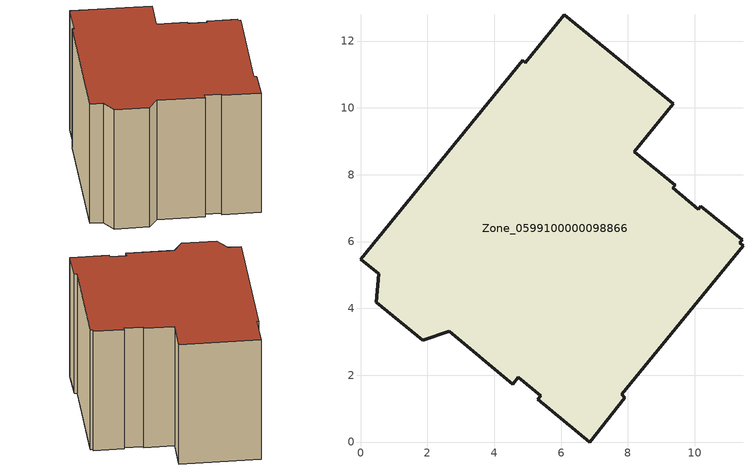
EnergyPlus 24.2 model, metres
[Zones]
Zone_0599100000098866
 floor ground (C_G): 9.34,7.61 10.11,6.97 10.19,7.06 11.42,6.05 11.34,5.96 11.45,5.88 7.81,1.43 7.9,1.33 6.86,0 5.3,1.27 5.4,1.39 4.72,1.94 4.56,1.74 2.65,3.31 1.86,3.04 0.47,4.18 0.55,5.03 0,5.47 4.86,11.42 4.93,11.35 6.1,12.78 9.36,10.12 8.19,8.69 9.41,7.69 z0
 wall outside (C_F): 0.47,4.18 1.86,3.04 2.65,3.31 4.56,1.74 4.72,1.94 5.4,1.39 5.3,1.27 6.86,0 7.9,1.33 7.81,1.43 11.45,5.88 11.34,5.96 11.42,6.05 10.19,7.06 10.11,6.97 9.34,7.61 9.41,7.69 8.19,8.69 9.36,10.12 6.1,12.78 4.93,11.35 4.86,11.42 0,5.47 0.55,5.03 0.47,4.18 z0:6.99
 roof outside (C_R): 11.34,5.96 11.42,6.05 10.19,7.06 10.11,6.97 9.34,7.61 9.41,7.69 8.19,8.69 9.36,10.12 6.1,12.78 4.93,11.35 4.86,11.42 0,5.47 0.55,5.03 0.47,4.18 1.86,3.04 2.65,3.31 4.56,1.74 4.72,1.94 5.4,1.39 5.3,1.27 6.86,0 7.9,1.33 7.81,1.43 11.45,5.88 z6.99
[BUILDING]
Pand.0599100000098866: North Axis=0; Terrain=City; Loads Convergence Tolerance Value=0.04; Temperature Convergence Tolerance Value=0.4; Solar Distribution=FullExterior; Maximum Number of Warmup Days=25; Minimum Number of Warmup Days=1
[Site:Location]
Rotterdam.The.Hague.AP_ZH_NLD Design_Conditions: Latitude=51.96; Longitude=4.45; Time Zone=1; Elevation=-4.5
[SITE:GROUNDTEMPERATURE:BUILDINGSURFACE]
18, 18, 18, 18, 18, 18, 18, 18, 18, 18, 18, 18
[MATERIAL] Thermal Absorptance=0.9; Solar Absorptance=0.7; Visible Absorptance=0.7
Name | Roughness | Thickness | Conductivity | Density | Specific Heat
G.D.1965 | MediumSmooth | 0.15 | 1 | 540 | 1210
F.D.1965 | Rough | 0.3 | 0.857143 | 1920 | 840
R.D.1965 | MediumRough | 0.2 | 0.08 | 1500 | 1000
[CONSTRUCTION]
C_G: G.D.1965
C_F: F.D.1965
C_R: R.D.1965
[ZONE]
Zone_0599100000098866: Type=1; Multiplier=1; Ceiling Height=Autocalculate; Volume=Autocalculate; Floor Area=autocalculate; Part of Total Floor Area=Yes
[ZONEINFILTRATION:DESIGNFLOWRATE]
Infil_Zone_0599100000098866: Zone or ZoneList or Space or SpaceList=Zone_0599100000098866; Schedule=AlwaysOn; Design Flow Rate Calculation Method=Flow/Area; Flow Rate per Floor Area=0.0042; Constant Term Coefficient=1; Temperature Term Coefficient=0; Velocity Term Coefficient=0; Velocity Squared Term Coefficient=0
[HVACTEMPLATE:ZONE:IDEALLOADSAIRSYSTEM]
Zone_0599100000098866: Maximum Heating Supply Air Temperature=50; Minimum Cooling Supply Air Temperature=13; Maximum Heating Supply Air Humidity Ratio=0.0156; Minimum Cooling Supply Air Humidity Ratio=0.0077; Heating Limit=NoLimit; Cooling Limit=NoLimit; Dehumidification Control Type=ConstantSensibleHeatRatio; Cooling Sensible Heat Ratio=0.7; Dehumidification Setpoint=60; Humidification Control Type=None; Humidification Setpoint=30; Outdoor Air Method=None; Outdoor Air Flow Rate per Person=0.00944; Outdoor Air Flow Rate per Zone Floor Area=0; Outdoor Air Flow Rate per Zone=0; Demand Controlled Ventilation Type=None; Outdoor Air Economizer Type=NoEconomizer; Heat Recovery Type=None; Sensible Heat Recovery Effectiveness=0.7; Latent Heat Recovery Effectiveness=0.65
[ZONECONTROL:THERMOSTAT]
ThermostatControl_Zone_0599100000098866: Zone or ZoneList=Zone_0599100000098866; Control Type Schedule=DualSetpointControlType; Control 1=Thermostat_Zone_0599100000098866; Temperature Difference Between Cutout And Setpoint=0
[THERMOSTATSETPOINT:DUALSETPOINT]
Thermostat_Zone_0599100000098866: Heating Setpoint Temperature Schedule=HeatingSetpoint_Zone_0599100000098866; Cooling Setpoint Temperature Schedule=CoolingSetpoint_Zone_0599100000098866
[SCHEDULE:COMPACT]
HeatingSetpoint_Zone_0599100000098866: Through: 12/31, For: AllDays, Until: 24:00, 21
CoolingSetpoint_Zone_0599100000098866: Through: 12/31, For: AllDays, Until: 24:00, 24
DualSetpointControlType: Through: 12/31, For: AllDays, Until: 24:00, 4
AlwaysOn: Through: 12/31, For: AllDays, Until: 24:00, 1
